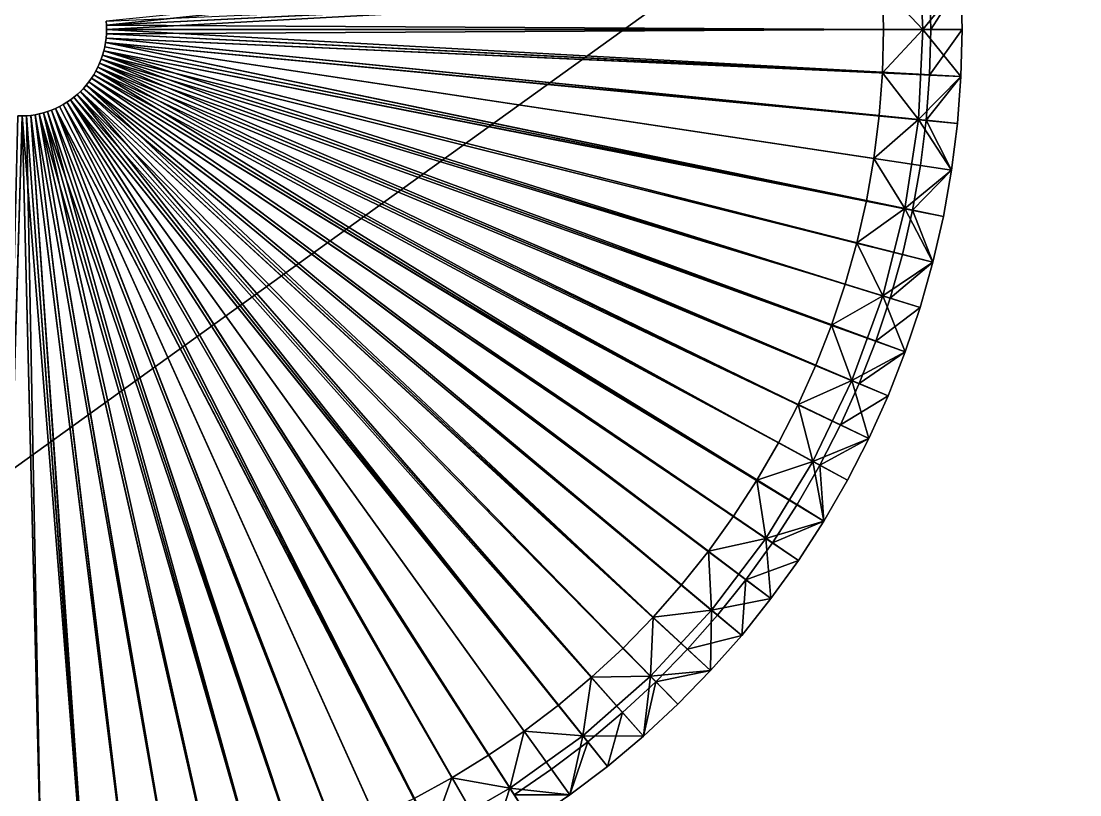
# Model space of a CAD drawing. Header units: millimetres. Extents: x 0 to 520, y -2 to 382.
# Drawn here: x 456.03 to 483, y 322.51 to 342.21 of the extents above; entities that cross this region are included whole.
import ezdxf

# ---------------------------------------------------------------- set-up
doc = ezdxf.new("R2010")
doc.units = ezdxf.units.MM

msp = doc.modelspace()

# ---------------------------------------------------------------- linework, layer by layer
at = {"layer": 'BRASS', "color": 52}
for points in [[(509.2, 369.2, 103), (10.8, 369.2, 103), (10.8, 10.8, 103)], [(509.2, 369.2, 103), (10.8, 10.8, 103), (509.2, 10.8, 103)], [(336.599, 343.4071, 86), (499.5, 359.5, 86), (481.6847, 310.9963, 86)], [(481.6847, 310.9963, 86), (499.5, 359.5, 86), (481.736, 311.0606, 86)], [(481.736, 311.0606, 86), (499.5, 359.5, 86), (481.7905, 311.1223, 86)], [(481.7905, 311.1223, 86), (499.5, 359.5, 86), (481.8479, 311.1812, 86)], [(481.8479, 311.1812, 86), (499.5, 359.5, 86), (481.9082, 311.2371, 86)], [(481.9082, 311.2371, 86), (499.5, 359.5, 86), (481.9712, 311.29, 86)], [(481.9712, 311.29, 86), (499.5, 359.5, 86), (482.0368, 311.3397, 86)], [(482.0368, 311.3397, 86), (499.5, 359.5, 86), (482.1048, 311.386, 86)], [(482.1048, 311.386, 86), (499.5, 359.5, 86), (482.175, 311.4289, 86)], [(482.175, 311.4289, 86), (499.5, 359.5, 86), (482.2473, 311.4683, 86)], [(482.2473, 311.4683, 86), (499.5, 359.5, 86), (482.3214, 311.504, 86)], [(482.3214, 311.504, 86), (499.5, 359.5, 86), (482.3972, 311.5359, 86)], [(482.3972, 311.5359, 86), (499.5, 359.5, 86), (482.4745, 311.5641, 86)], [(482.4745, 311.5641, 86), (499.5, 359.5, 86), (482.5531, 311.5883, 86)], [(482.5531, 311.5883, 86), (499.5, 359.5, 86), (482.6328, 311.6086, 86)], [(482.6328, 311.6086, 86), (499.5, 359.5, 86), (482.7135, 311.6249, 86)], [(482.7135, 311.6249, 86), (499.5, 359.5, 86), (482.7948, 311.6372, 86)], [(482.7948, 311.6372, 86), (499.5, 359.5, 86), (482.8767, 311.6454, 86)], [(482.8767, 311.6454, 86), (499.5, 359.5, 86), (482.9589, 311.6495, 86)], [(482.9589, 311.6495, 86), (499.5, 359.5, 86), (483.0411, 311.6495, 86)], [(479.8807, 344.3896), (458.1891, 342.219), (458.1973, 342.1097)], [(479.8807, 344.3896), (458.1973, 342.1097), (479.9702, 343.1963)], [(478.8857, 344.2901, -13), (479, 342, -13), (477.9727, 343.0966, -14)], [(478.8857, 344.2901, -13), (479.9702, 343.1963, -12), (479, 342, -13)], [(336.599, 343.4071, 86), (481.6847, 310.9963, 86), (336.6173, 343.3269, 86)], [(336.6173, 343.3269, 86), (481.6367, 310.9295, 86), (336.6316, 343.2459, 86)], [(336.6173, 343.3269, 86), (481.6847, 310.9963, 86), (481.6367, 310.9295, 86)], [(336.6316, 343.2459, 86), (481.5921, 310.8604, 86), (336.6418, 343.1643, 86)], [(336.6316, 343.2459, 86), (481.6367, 310.9295, 86), (481.5921, 310.8604, 86)], [(336.6418, 343.1643, 86), (481.5509, 310.7891, 86), (336.6479, 343.0822, 86)], [(336.6418, 343.1643, 86), (481.5921, 310.8604, 86), (481.5509, 310.7891, 86)], [(458.1891, 342.219, -14), (477.9727, 343.0966, -14), (458.1973, 342.1097, -14)], [(479.9702, 343.1963), (458.1973, 342.1097), (458.2, 342)], [(458.1973, 342.1097, -14), (477.9727, 343.0966, -14), (478, 342, -14)], [(479.9702, 343.1963), (458.2, 342), (480, 342)], [(479, 342, -13), (478, 342, -14), (477.9727, 343.0966, -14)], [(479.9702, 343.1963, -12), (480, 342, -12), (479, 342, -13)], [(479.1712, 343.1564, -3), (479.9702, 343.1963, -3), (479.2, 342, -3)], [(479.9702, 343.1963, -4), (479.1712, 343.1564, -4), (479.2, 342, -4)], [(479.1712, 343.1564, -3), (479.2, 342, -3), (479.2, 342, -4)], [(479.1712, 343.1564, -3), (479.2, 342, -4), (479.1712, 343.1564, -4)], [(479.2, 342, -3), (479.9702, 343.1963, -3), (480, 342, -3)], [(479.9702, 343.1963, -4), (479.2, 342, -4), (480, 342, -4)], [(479.9702, 343.1963), (480, 342), (480, 342, -3)], [(479.9702, 343.1963), (480, 342, -3), (479.9702, 343.1963, -3)], [(479.9702, 343.1963, -4), (480, 342, -4), (480, 342, -12)], [(479.9702, 343.1963, -4), (480, 342, -12), (479.9702, 343.1963, -12)], [(336.6418, 342.8357, 86), (481.4233, 310.4863, 86), (336.6316, 342.7541, 86)], [(336.6479, 342.9178, 86), (481.4495, 310.5643, 86), (336.6418, 342.8357, 86)], [(336.6418, 342.8357, 86), (481.4495, 310.5643, 86), (481.4233, 310.4863, 86)], [(336.6479, 343.0822, 86), (481.5134, 310.7159, 86), (336.65, 343, 86)], [(336.6479, 343.0822, 86), (481.5509, 310.7891, 86), (481.5134, 310.7159, 86)], [(336.65, 343, 86), (481.4796, 310.6409, 86), (336.6479, 342.9178, 86)], [(336.6479, 342.9178, 86), (481.4796, 310.6409, 86), (481.4495, 310.5643, 86)], [(336.65, 343, 86), (481.5134, 310.7159, 86), (481.4796, 310.6409, 86)], [(336.599, 342.5929, 86), (481.3684, 310.2459, 86), (336.5767, 342.5137, 86)], [(336.6173, 342.6731, 86), (481.3827, 310.3269, 86), (336.599, 342.5929, 86)], [(336.599, 342.5929, 86), (481.3827, 310.3269, 86), (481.3684, 310.2459, 86)], [(336.6316, 342.7541, 86), (481.401, 310.4071, 86), (336.6173, 342.6731, 86)], [(336.6173, 342.6731, 86), (481.401, 310.4071, 86), (481.3827, 310.3269, 86)], [(336.6316, 342.7541, 86), (481.4233, 310.4863, 86), (481.401, 310.4071, 86)], [(336.4866, 342.2841, 86), (481.3521, 309.9178, 86), (336.4491, 342.2109, 86)], [(336.5204, 342.3591, 86), (481.35, 310, 86), (336.4866, 342.2841, 86)], [(336.4866, 342.2841, 86), (481.35, 310, 86), (481.3521, 309.9178, 86)], [(336.5505, 342.4357, 86), (481.3521, 310.0822, 86), (336.5204, 342.3591, 86)], [(336.5204, 342.3591, 86), (481.3521, 310.0822, 86), (481.35, 310, 86)], [(336.5767, 342.5137, 86), (481.3582, 310.1643, 86), (336.5505, 342.4357, 86)], [(336.5505, 342.4357, 86), (481.3582, 310.1643, 86), (481.3521, 310.0822, 86)], [(336.5767, 342.5137, 86), (481.3684, 310.2459, 86), (481.3582, 310.1643, 86)], [(336.3633, 342.0705, 86), (481.3827, 309.6731, 86), (336.3153, 342.0037, 86)], [(336.4079, 342.1396, 86), (481.3684, 309.7541, 86), (336.3633, 342.0705, 86)], [(336.3633, 342.0705, 86), (481.3684, 309.7541, 86), (481.3827, 309.6731, 86)], [(336.4491, 342.2109, 86), (481.3582, 309.8357, 86), (336.4079, 342.1396, 86)], [(336.4079, 342.1396, 86), (481.3582, 309.8357, 86), (481.3684, 309.7541, 86)], [(336.4491, 342.2109, 86), (481.3521, 309.9178, 86), (481.3582, 309.8357, 86)], [(458.1973, 342.1097, -14), (458.1973, 342.1097), (458.1891, 342.219, -14)], [(458.1973, 342.1097), (458.1891, 342.219), (458.1891, 342.219, -14)], [(458.2, 342), (458.1973, 342.1097), (458.2, 342, -14)], [(458.2, 342, -14), (458.1973, 342.1097), (458.1973, 342.1097, -14)], [(458.1973, 342.1097, -14), (478, 342, -14), (458.2, 342, -14)], [(336.0918, 341.7629, 86), (481.5134, 309.2841, 86), (336.0288, 341.71, 86)], [(336.1521, 341.8188, 86), (481.4796, 309.3591, 86), (336.0918, 341.7629, 86)], [(336.0918, 341.7629, 86), (481.4796, 309.3591, 86), (481.5134, 309.2841, 86)], [(336.2095, 341.8777, 86), (481.4495, 309.4357, 86), (336.1521, 341.8188, 86)], [(336.1521, 341.8188, 86), (481.4495, 309.4357, 86), (481.4796, 309.3591, 86)], [(336.264, 341.9394, 86), (481.4233, 309.5137, 86), (336.2095, 341.8777, 86)], [(336.2095, 341.8777, 86), (481.4233, 309.5137, 86), (481.4495, 309.4357, 86)], [(336.3153, 342.0037, 86), (481.401, 309.5929, 86), (336.264, 341.9394, 86)], [(336.264, 341.9394, 86), (481.401, 309.5929, 86), (481.4233, 309.5137, 86)], [(336.3153, 342.0037, 86), (481.3827, 309.6731, 86), (481.401, 309.5929, 86)], [(479.8807, 339.6104), (458.1891, 341.781), (458.1754, 341.6721)], [(458.1754, 341.6721, -14), (458.1891, 341.781), (458.1891, 341.781, -14)], [(458.1754, 341.6721), (458.1891, 341.781), (458.1754, 341.6721, -14)], [(458.1891, 341.781, -14), (477.8907, 339.8095, -14), (458.1754, 341.6721, -14)], [(479.9702, 340.8037), (458.1973, 341.8903), (458.1891, 341.781)], [(458.1891, 341.781, -14), (458.1891, 341.781), (458.1973, 341.8903, -14)], [(458.1891, 341.781), (458.1973, 341.8903), (458.1973, 341.8903, -14)], [(458.1973, 341.8903, -14), (477.9727, 340.9034, -14), (458.1891, 341.781, -14)], [(479.9702, 340.8037), (458.1891, 341.781), (479.8807, 339.6104)], [(458.1891, 341.781, -14), (477.9727, 340.9034, -14), (477.8907, 339.8095, -14)], [(479.9702, 340.8037), (458.2, 342), (458.1973, 341.8903)], [(458.1973, 341.8903, -14), (458.2, 342), (458.2, 342, -14)], [(458.1973, 341.8903), (458.2, 342), (458.1973, 341.8903, -14)], [(458.2, 342, -14), (478, 342, -14), (458.1973, 341.8903, -14)], [(458.1973, 341.8903, -14), (478, 342, -14), (477.9727, 340.9034, -14)], [(480, 342), (458.2, 342), (479.9702, 340.8037)], [(479, 342, -13), (477.9727, 340.9034, -14), (478, 342, -14)], [(478.8857, 339.7099, -13), (477.9727, 340.9034, -14), (479, 342, -13)], [(478.8857, 339.7099, -13), (479, 342, -13), (479.9702, 340.8037, -12)], [(480, 342, -12), (479.9702, 340.8037, -12), (479, 342, -13)], [(479.1712, 340.8436, -3), (480, 342, -3), (479.9702, 340.8037, -3)], [(479.2, 342, -3), (480, 342, -3), (479.1712, 340.8436, -3)], [(479.2, 342, -3), (479.1712, 340.8436, -4), (479.2, 342, -4)], [(479.2, 342, -3), (479.1712, 340.8436, -3), (479.1712, 340.8436, -4)], [(480, 342, -4), (479.1712, 340.8436, -4), (479.9702, 340.8037, -4)], [(480, 342, -4), (479.2, 342, -4), (479.1712, 340.8436, -4)], [(479.9702, 340.8037), (479.9702, 340.8037, -3), (480, 342, -3)], [(480, 342), (479.9702, 340.8037), (480, 342, -3)], [(480, 342, -4), (479.9702, 340.8037, -12), (480, 342, -12)], [(480, 342, -4), (479.9702, 340.8037, -4), (479.9702, 340.8037, -12)], [(335.6028, 341.4641, 86), (335.6786, 341.496, 86), (481.5134, 190.7159, 86)], [(335.6786, 341.496, 86), (335.7527, 341.5317, 86), (481.5509, 190.7891, 86)], [(481.5134, 190.7159, 86), (335.6786, 341.496, 86), (481.5509, 190.7891, 86)], [(335.7527, 341.5317, 86), (335.825, 341.5711, 86), (481.5921, 190.8604, 86)], [(481.5509, 190.7891, 86), (335.7527, 341.5317, 86), (481.5921, 190.8604, 86)], [(335.825, 341.5711, 86), (335.8952, 341.614, 86), (481.6367, 190.9295, 86)], [(481.5921, 190.8604, 86), (335.825, 341.5711, 86), (481.6367, 190.9295, 86)], [(335.9632, 341.6603, 86), (481.5921, 309.1396, 86), (335.8952, 341.614, 86)], [(335.8952, 341.614, 86), (481.6367, 309.0705, 86), (481.6367, 190.9295, 86)], [(335.8952, 341.614, 86), (481.5921, 309.1396, 86), (481.6367, 309.0705, 86)], [(336.0288, 341.71, 86), (481.5509, 309.2109, 86), (335.9632, 341.6603, 86)], [(335.9632, 341.6603, 86), (481.5509, 309.2109, 86), (481.5921, 309.1396, 86)], [(336.0288, 341.71, 86), (481.5134, 309.2841, 86), (481.5509, 309.2109, 86)], [(479.5241, 337.2445), (458.1564, 341.5641), (458.132, 341.4571)], [(458.132, 341.4571, -14), (458.132, 341.4571), (458.1564, 341.5641, -14)], [(458.132, 341.4571), (458.1564, 341.5641), (458.1564, 341.5641, -14)], [(458.1564, 341.5641, -14), (477.5638, 337.6408, -14), (458.132, 341.4571, -14)], [(479.5241, 337.2445), (458.1754, 341.6721), (458.1564, 341.5641)], [(458.1564, 341.5641), (458.1754, 341.6721), (458.1564, 341.5641, -14)], [(458.1564, 341.5641, -14), (458.1754, 341.6721), (458.1754, 341.6721, -14)], [(458.1754, 341.6721, -14), (477.5638, 337.6408, -14), (458.1564, 341.5641, -14)], [(479.7319, 338.423), (458.1754, 341.6721), (479.5241, 337.2445)], [(479.8807, 339.6104), (458.1754, 341.6721), (479.7319, 338.423)], [(458.1754, 341.6721, -14), (477.7543, 338.7211, -14), (477.5638, 337.6408, -14)], [(458.1754, 341.6721, -14), (477.8907, 339.8095, -14), (477.7543, 338.7211, -14)], [(481.35, 190, 86), (334.9589, 341.3505, 86), (481.3521, 190.0822, 86)], [(334.9589, 38.6495, 86), (334.9589, 341.3505, 86), (481.35, 190, 86)], [(334.9589, 341.3505, 86), (335.0411, 341.3505, 86), (481.3521, 190.0822, 86)], [(335.0411, 341.3505, 86), (335.1233, 341.3546, 86), (481.3582, 190.1643, 86)], [(481.3521, 190.0822, 86), (335.0411, 341.3505, 86), (481.3582, 190.1643, 86)], [(335.1233, 341.3546, 86), (335.2052, 341.3628, 86), (481.3684, 190.2459, 86)], [(481.3582, 190.1643, 86), (335.1233, 341.3546, 86), (481.3684, 190.2459, 86)], [(335.2052, 341.3628, 86), (335.2865, 341.3751, 86), (481.3827, 190.3269, 86)], [(481.3684, 190.2459, 86), (335.2052, 341.3628, 86), (481.3827, 190.3269, 86)], [(335.2865, 341.3751, 86), (335.3672, 341.3914, 86), (481.401, 190.4071, 86)], [(481.3827, 190.3269, 86), (335.2865, 341.3751, 86), (481.401, 190.4071, 86)], [(335.3672, 341.3914, 86), (335.4469, 341.4117, 86), (481.4233, 190.4863, 86)], [(481.401, 190.4071, 86), (335.3672, 341.3914, 86), (481.4233, 190.4863, 86)], [(335.4469, 341.4117, 86), (335.5255, 341.4359, 86), (481.4495, 190.5643, 86)], [(481.4233, 190.4863, 86), (335.4469, 341.4117, 86), (481.4495, 190.5643, 86)], [(335.5255, 341.4359, 86), (335.6028, 341.4641, 86), (481.4796, 190.6409, 86)], [(481.4495, 190.5643, 86), (335.5255, 341.4359, 86), (481.4796, 190.6409, 86)], [(481.4796, 190.6409, 86), (335.6028, 341.4641, 86), (481.5134, 190.7159, 86)], [(478.5526, 333.7915), (458.0673, 341.2476), (458.0272, 341.1454)], [(458.0272, 341.1454), (458.0673, 341.2476), (458.0272, 341.1454, -14)], [(458.0272, 341.1454, -14), (458.0673, 341.2476), (458.0673, 341.2476, -14)], [(458.0673, 341.2476, -14), (476.2725, 333.4544, -14), (458.0272, 341.1454, -14)], [(478.5526, 333.7915), (458.1023, 341.3515), (458.0673, 341.2476)], [(458.0673, 341.2476), (458.1023, 341.3515), (458.0673, 341.2476, -14)], [(458.0673, 341.2476, -14), (458.1023, 341.3515), (458.1023, 341.3515, -14)], [(458.1023, 341.3515, -14), (477.0226, 335.5154, -14), (458.0673, 341.2476, -14)], [(458.0673, 341.2476, -14), (476.6732, 334.4756, -14), (476.2725, 333.4544, -14)], [(458.0673, 341.2476, -14), (477.0226, 335.5154, -14), (476.6732, 334.4756, -14)], [(479.2579, 336.0778), (458.132, 341.4571), (458.1023, 341.3515)], [(458.1023, 341.3515), (458.132, 341.4571), (458.1023, 341.3515, -14)], [(458.1023, 341.3515, -14), (458.132, 341.4571), (458.132, 341.4571, -14)], [(458.132, 341.4571, -14), (477.0226, 335.5154, -14), (458.1023, 341.3515, -14)], [(478.9337, 334.9259), (458.1023, 341.3515), (478.5526, 333.7915)], [(479.2579, 336.0778), (458.1023, 341.3515), (478.9337, 334.9259)], [(479.5241, 337.2445), (458.132, 341.4571), (479.2579, 336.0778)], [(458.132, 341.4571, -14), (477.3197, 336.5713, -14), (477.0226, 335.5154, -14)], [(458.132, 341.4571, -14), (477.5638, 337.6408, -14), (477.3197, 336.5713, -14)], [(476.479, 329.4856), (457.9321, 340.9478), (457.8772, 340.8528)], [(457.8772, 340.8528, -14), (457.8772, 340.8528), (457.9321, 340.9478, -14)], [(457.8772, 340.8528), (457.9321, 340.9478), (457.9321, 340.9478, -14)], [(457.9321, 340.9478, -14), (475.3209, 331.4784, -14), (457.8772, 340.8528, -14)], [(477.6233, 331.5868), (457.9821, 341.0455), (457.9321, 340.9478)], [(457.9321, 340.9478), (457.9821, 341.0455), (457.9321, 340.9478, -14)], [(457.9321, 340.9478, -14), (457.9821, 341.0455), (457.9821, 341.0455, -14)], [(457.9821, 341.0455, -14), (475.3209, 331.4784, -14), (457.9321, 340.9478, -14)], [(477.0773, 330.5219), (457.9321, 340.9478), (476.479, 329.4856)], [(477.6233, 331.5868), (457.9321, 340.9478), (477.0773, 330.5219)], [(478.1154, 332.6776), (458.0272, 341.1454), (457.9821, 341.0455)], [(457.9821, 341.0455), (458.0272, 341.1454), (457.9821, 341.0455, -14)], [(457.9821, 341.0455, -14), (458.0272, 341.1454), (458.0272, 341.1454, -14)], [(458.0272, 341.1454, -14), (475.8213, 332.4546, -14), (457.9821, 341.0455, -14)], [(478.1154, 332.6776), (457.9821, 341.0455), (477.6233, 331.5868)], [(457.9821, 341.0455, -14), (475.8213, 332.4546, -14), (475.3209, 331.4784, -14)], [(478.5526, 333.7915), (458.0272, 341.1454), (478.1154, 332.6776)], [(458.0272, 341.1454, -14), (476.2725, 333.4544, -14), (475.8213, 332.4546, -14)], [(475.1312, 327.5087), (457.7537, 340.6716), (457.6853, 340.5859)], [(457.6853, 340.5859), (457.7537, 340.6716), (457.6853, 340.5859, -14)], [(457.6853, 340.5859, -14), (457.7537, 340.6716), (457.7537, 340.6716, -14)], [(457.7537, 340.6716, -14), (473.5369, 328.7163, -14), (457.6853, 340.5859, -14)], [(475.8297, 328.4803), (457.8177, 340.7607), (457.7537, 340.6716)], [(457.7537, 340.6716), (457.8177, 340.7607), (457.7537, 340.6716, -14)], [(457.7537, 340.6716, -14), (457.8177, 340.7607), (457.8177, 340.7607, -14)], [(457.8177, 340.7607, -14), (474.1773, 329.607, -14), (457.7537, 340.6716, -14)], [(475.8297, 328.4803), (457.7537, 340.6716), (475.1312, 327.5087)], [(457.7537, 340.6716, -14), (474.1773, 329.607, -14), (473.5369, 328.7163, -14)], [(476.479, 329.4856), (457.8772, 340.8528), (457.8177, 340.7607)], [(457.8177, 340.7607), (457.8772, 340.8528), (457.8177, 340.7607, -14)], [(457.8177, 340.7607, -14), (457.8772, 340.8528), (457.8772, 340.8528, -14)], [(457.8772, 340.8528, -14), (474.7724, 330.5284, -14), (457.8177, 340.7607, -14)], [(476.479, 329.4856), (457.8177, 340.7607), (475.8297, 328.4803)], [(457.8177, 340.7607, -14), (474.7724, 330.5284, -14), (474.1773, 329.607, -14)], [(457.8772, 340.8528, -14), (475.3209, 331.4784, -14), (474.7724, 330.5284, -14)], [(478.8857, 339.7099, -13), (477.8907, 339.8095, -14), (477.9727, 340.9034, -14)], [(478.8857, 339.7099, -13), (479.9702, 340.8037, -12), (479.8807, 339.6104, -12)], [(479.1712, 340.8436, -3), (479.9702, 340.8037, -3), (479.0847, 339.69, -3)], [(479.1712, 340.8436, -3), (479.0847, 339.69, -3), (479.0847, 339.69, -4)], [(479.1712, 340.8436, -3), (479.0847, 339.69, -4), (479.1712, 340.8436, -4)], [(479.9702, 340.8037, -4), (479.1712, 340.8436, -4), (479.0847, 339.69, -4)], [(479.0847, 339.69, -3), (479.9702, 340.8037, -3), (479.8807, 339.6104, -3)], [(479.9702, 340.8037, -4), (479.0847, 339.69, -4), (479.8807, 339.6104, -4)], [(479.9702, 340.8037), (479.8807, 339.6104, -3), (479.9702, 340.8037, -3)], [(479.9702, 340.8037), (479.8807, 339.6104), (479.8807, 339.6104, -3)], [(479.9702, 340.8037, -4), (479.8807, 339.6104, -12), (479.9702, 340.8037, -12)], [(479.9702, 340.8037, -4), (479.8807, 339.6104, -4), (479.8807, 339.6104, -12)], [(457.5361, 340.4251), (457.4557, 340.3505), (472.7577, 324.8192)], [(457.4557, 340.3505, -14), (457.5361, 340.4251), (457.5361, 340.4251, -14)], [(457.4557, 340.3505), (457.5361, 340.4251), (457.4557, 340.3505, -14)], [(457.4557, 340.3505, -14), (457.5361, 340.4251, -14), (470.5571, 325.5048, -14)], [(473.5932, 325.6759), (457.6127, 340.5036), (457.5361, 340.4251)], [(457.5361, 340.4251, -14), (457.5361, 340.4251), (457.6127, 340.5036, -14)], [(457.5361, 340.4251), (457.6127, 340.5036), (457.6127, 340.5036, -14)], [(457.6127, 340.5036, -14), (472.1271, 327.0362, -14), (457.5361, 340.4251, -14)], [(473.5932, 325.6759), (457.5361, 340.4251), (472.7577, 324.8192)], [(470.5571, 325.5048, -14), (457.5361, 340.4251, -14), (471.3612, 326.2509, -14)], [(457.5361, 340.4251, -14), (472.1271, 327.0362, -14), (471.3612, 326.2509, -14)], [(474.3851, 326.5731), (457.6853, 340.5859), (457.6127, 340.5036)], [(457.6127, 340.5036), (457.6853, 340.5859), (457.6127, 340.5036, -14)], [(457.6127, 340.5036, -14), (457.6853, 340.5859), (457.6853, 340.5859, -14)], [(457.6853, 340.5859, -14), (472.1271, 327.0362, -14), (457.6127, 340.5036, -14)], [(474.3851, 326.5731), (457.6127, 340.5036), (473.5932, 325.6759)], [(475.1312, 327.5087), (457.6853, 340.5859), (474.3851, 326.5731)], [(457.6853, 340.5859, -14), (472.853, 327.8587, -14), (472.1271, 327.0362, -14)], [(457.6853, 340.5859, -14), (473.5369, 328.7163, -14), (472.853, 327.8587, -14)], [(457.1936, 340.1519), (457.1, 340.0947), (468, 321.2154)], [(457.1, 340.0947, -14), (457.1936, 340.1519), (457.1936, 340.1519, -14)], [(457.1, 340.0947), (457.1936, 340.1519), (457.1, 340.0947, -14)], [(457.1, 340.0947, -14), (457.1936, 340.1519, -14), (467, 322.9474, -14)], [(457.2842, 340.2137), (457.1936, 340.1519), (469.0211, 321.8394)], [(457.1936, 340.1519, -14), (457.1936, 340.1519), (457.2842, 340.2137, -14)], [(457.1936, 340.1519), (457.2842, 340.2137), (457.2842, 340.2137, -14)], [(457.1936, 340.1519, -14), (457.2842, 340.2137, -14), (467.936, 323.5194, -14)], [(457.1936, 340.1519), (468, 321.2154), (469.0211, 321.8394)], [(467, 322.9474, -14), (457.1936, 340.1519, -14), (467.936, 323.5194, -14)], [(457.3717, 340.28), (457.2842, 340.2137), (470.9638, 323.236)], [(457.2842, 340.2137, -14), (457.3717, 340.28), (457.3717, 340.28, -14)], [(457.2842, 340.2137), (457.3717, 340.28), (457.2842, 340.2137, -14)], [(457.2842, 340.2137, -14), (457.3717, 340.28, -14), (469.7168, 324.7997, -14)], [(457.2842, 340.2137), (469.0211, 321.8394), (470.0098, 322.5135)], [(457.2842, 340.2137), (470.0098, 322.5135), (470.9638, 323.236)], [(467.936, 323.5194, -14), (457.2842, 340.2137, -14), (468.8424, 324.1374, -14)], [(468.8424, 324.1374, -14), (457.2842, 340.2137, -14), (469.7168, 324.7997, -14)], [(457.4557, 340.3505), (457.3717, 340.28), (471.8805, 324.0053)], [(457.3717, 340.28, -14), (457.4557, 340.3505), (457.4557, 340.3505, -14)], [(457.3717, 340.28), (457.4557, 340.3505), (457.3717, 340.28, -14)], [(457.3717, 340.28, -14), (457.4557, 340.3505, -14), (469.7168, 324.7997, -14)], [(457.3717, 340.28), (470.9638, 323.236), (471.8805, 324.0053)], [(457.4557, 340.3505), (471.8805, 324.0053), (472.7577, 324.8192)], [(469.7168, 324.7997, -14), (457.4557, 340.3505, -14), (470.5571, 325.5048, -14)], [(456.4895, 339.8552), (456.382, 339.8334), (460.1676, 318.3646)], [(456.382, 339.8334, -14), (456.4895, 339.8552), (456.4895, 339.8552, -14)], [(456.382, 339.8334), (456.4895, 339.8552), (456.382, 339.8334, -14)], [(456.382, 339.8334, -14), (456.4895, 339.8552, -14), (459.8203, 320.3342, -14)], [(456.5958, 339.8822), (456.4895, 339.8552), (461.3405, 318.6017)], [(456.4895, 339.8552, -14), (456.5958, 339.8822), (456.5958, 339.8822, -14)], [(456.4895, 339.8552), (456.5958, 339.8822), (456.4895, 339.8552, -14)], [(456.4895, 339.8552, -14), (456.5958, 339.8822, -14), (461.9585, 320.8223, -14)], [(456.4895, 339.8552), (460.1676, 318.3646), (461.3405, 318.6017)], [(459.8203, 320.3342, -14), (456.4895, 339.8552, -14), (460.8955, 320.5516, -14)], [(460.8955, 320.5516, -14), (456.4895, 339.8552, -14), (461.9585, 320.8223, -14)], [(456.7007, 339.9146), (456.5958, 339.8822), (462.5002, 318.897)], [(456.5958, 339.8822, -14), (456.7007, 339.9146), (456.7007, 339.9146, -14)], [(456.5958, 339.8822), (456.7007, 339.9146), (456.5958, 339.8822, -14)], [(456.5958, 339.8822, -14), (456.7007, 339.9146, -14), (463.0067, 321.1456, -14)], [(456.5958, 339.8822), (461.3405, 318.6017), (462.5002, 318.897)], [(461.9585, 320.8223, -14), (456.5958, 339.8822, -14), (463.0067, 321.1456, -14)], [(456.8038, 339.9521), (456.7007, 339.9146), (463.6437, 319.2497)], [(456.7007, 339.9146, -14), (456.8038, 339.9521), (456.8038, 339.9521, -14)], [(456.7007, 339.9146), (456.8038, 339.9521), (456.7007, 339.9146, -14)], [(456.7007, 339.9146, -14), (456.8038, 339.9521, -14), (463.0067, 321.1456, -14)], [(456.7007, 339.9146), (462.5002, 318.897), (463.6437, 319.2497)], [(456.9048, 339.9947), (456.8038, 339.9521), (464.7682, 319.659)], [(456.8038, 339.9521, -14), (456.8038, 339.9521), (456.9048, 339.9947, -14)], [(456.8038, 339.9521), (456.9048, 339.9947), (456.9048, 339.9947, -14)], [(456.8038, 339.9521, -14), (456.9048, 339.9947, -14), (464.0375, 321.5208, -14)], [(456.8038, 339.9521), (463.6437, 319.2497), (464.7682, 319.659)], [(463.0067, 321.1456, -14), (456.8038, 339.9521, -14), (464.0375, 321.5208, -14)], [(457.0037, 340.0423), (456.9048, 339.9947), (466.9491, 320.6431)], [(456.9048, 339.9947, -14), (457.0037, 340.0423), (457.0037, 340.0423, -14)], [(456.9048, 339.9947), (457.0037, 340.0423), (456.9048, 339.9947, -14)], [(456.9048, 339.9947, -14), (457.0037, 340.0423, -14), (466.0366, 322.4228, -14)], [(456.9048, 339.9947), (464.7682, 319.659), (465.8709, 320.1239)], [(456.9048, 339.9947), (465.8709, 320.1239), (466.9491, 320.6431)], [(464.0375, 321.5208, -14), (456.9048, 339.9947, -14), (465.0483, 321.9469, -14)], [(465.0483, 321.9469, -14), (456.9048, 339.9947, -14), (466.0366, 322.4228, -14)], [(457.1, 340.0947), (457.0037, 340.0423), (466.9491, 320.6431)], [(457.0037, 340.0423, -14), (457.1, 340.0947), (457.1, 340.0947, -14)], [(457.0037, 340.0423), (457.1, 340.0947), (457.0037, 340.0423, -14)], [(457.0037, 340.0423, -14), (457.1, 340.0947, -14), (466.0366, 322.4228, -14)], [(457.1, 340.0947), (466.9491, 320.6431), (468, 321.2154)], [(466.0366, 322.4228, -14), (457.1, 340.0947, -14), (467, 322.9474, -14)], [(456.0548, 339.8007), (455.9452, 339.8007), (455.4017, 318.0075)], [(456.0548, 339.8007), (455.4017, 318.0075), (456.5983, 318.0075)], [(455.9452, 339.8007, -14), (456.0548, 339.8007, -14), (455.4515, 320.0068, -14)], [(455.4515, 320.0068, -14), (456.0548, 339.8007, -14), (456.5485, 320.0068, -14)], [(455.9452, 339.8007, -14), (456.0548, 339.8007), (456.0548, 339.8007, -14)], [(455.9452, 339.8007), (456.0548, 339.8007), (455.9452, 339.8007, -14)], [(456.1644, 339.8062), (456.0548, 339.8007), (457.7935, 318.0671)], [(456.0548, 339.8007, -14), (456.1644, 339.8062), (456.1644, 339.8062, -14)], [(456.0548, 339.8007), (456.1644, 339.8062), (456.0548, 339.8007, -14)], [(456.0548, 339.8007, -14), (456.1644, 339.8062, -14), (456.5485, 320.0068, -14)], [(456.0548, 339.8007), (456.5983, 318.0075), (457.7935, 318.0671)], [(456.2736, 339.8171), (456.1644, 339.8062), (457.7935, 318.0671)], [(456.1644, 339.8062, -14), (456.2736, 339.8171), (456.2736, 339.8171, -14)], [(456.1644, 339.8062), (456.2736, 339.8171), (456.1644, 339.8062, -14)], [(456.1644, 339.8062, -14), (456.2736, 339.8171, -14), (457.6441, 320.0615, -14)], [(456.5485, 320.0068, -14), (456.1644, 339.8062, -14), (457.6441, 320.0615, -14)], [(456.382, 339.8334), (456.2736, 339.8171), (458.9842, 318.1863)], [(456.2736, 339.8171, -14), (456.382, 339.8334), (456.382, 339.8334, -14)], [(456.2736, 339.8171), (456.382, 339.8334), (456.2736, 339.8171, -14)], [(456.2736, 339.8171, -14), (456.382, 339.8334, -14), (458.7356, 320.1707, -14)], [(456.2736, 339.8171), (457.7935, 318.0671), (458.9842, 318.1863)], [(457.6441, 320.0615, -14), (456.2736, 339.8171, -14), (458.7356, 320.1707, -14)], [(456.382, 339.8334), (458.9842, 318.1863), (460.1676, 318.3646)], [(458.7356, 320.1707, -14), (456.382, 339.8334, -14), (459.8203, 320.3342, -14)], [(478.8857, 339.7099, -13), (477.7543, 338.7211, -14), (477.8907, 339.8095, -14)], [(478.8857, 339.7099, -13), (478.544, 337.4426, -13), (477.7543, 338.7211, -14)], [(478.8857, 339.7099, -13), (479.7319, 338.423, -12), (478.544, 337.4426, -13)], [(478.8857, 339.7099, -13), (479.8807, 339.6104, -12), (479.7319, 338.423, -12)], [(478.9409, 338.5422, -3), (479.0847, 339.69, -3), (479.7319, 338.423, -3)], [(479.0847, 339.69, -3), (478.9409, 338.5422, -4), (479.0847, 339.69, -4)], [(479.0847, 339.69, -3), (478.9409, 338.5422, -3), (478.9409, 338.5422, -4)], [(479.0847, 339.69, -4), (478.9409, 338.5422, -4), (479.7319, 338.423, -4)], [(479.0847, 339.69, -3), (479.8807, 339.6104, -3), (479.7319, 338.423, -3)], [(479.8807, 339.6104, -4), (479.0847, 339.69, -4), (479.7319, 338.423, -4)], [(479.7319, 338.423), (479.7319, 338.423, -3), (479.8807, 339.6104, -3)], [(479.8807, 339.6104), (479.7319, 338.423), (479.8807, 339.6104, -3)], [(479.8807, 339.6104, -4), (479.7319, 338.423, -12), (479.8807, 339.6104, -12)], [(479.8807, 339.6104, -4), (479.7319, 338.423, -4), (479.7319, 338.423, -12)], [(478.544, 337.4426, -13), (477.5638, 337.6408, -14), (477.7543, 338.7211, -14)], [(478.9409, 338.5422, -3), (479.7319, 338.423, -3), (478.74, 337.403, -3)], [(478.9409, 338.5422, -3), (478.74, 337.403, -3), (478.74, 337.403, -4)], [(478.9409, 338.5422, -3), (478.74, 337.403, -4), (478.9409, 338.5422, -4)], [(479.7319, 338.423, -4), (478.9409, 338.5422, -4), (478.74, 337.403, -4)], [(478.544, 337.4426, -13), (479.7319, 338.423, -12), (479.5241, 337.2445, -12)], [(478.74, 337.403, -3), (479.7319, 338.423, -3), (479.5241, 337.2445, -3)], [(479.7319, 338.423, -4), (478.74, 337.403, -4), (479.5241, 337.2445, -4)], [(479.7319, 338.423), (479.5241, 337.2445), (479.5241, 337.2445, -3)], [(479.7319, 338.423), (479.5241, 337.2445, -3), (479.7319, 338.423, -3)], [(479.5241, 337.2445, -4), (479.5241, 337.2445, -12), (479.7319, 338.423, -12)], [(479.7319, 338.423, -4), (479.5241, 337.2445, -4), (479.7319, 338.423, -12)], [(478.544, 337.4426, -13), (477.3197, 336.5713, -14), (477.5638, 337.6408, -14)], [(478.544, 337.4426, -13), (477.9782, 335.2206, -13), (477.3197, 336.5713, -14)], [(478.544, 337.4426, -13), (479.2579, 336.0778, -12), (477.9782, 335.2206, -13)], [(478.544, 337.4426, -13), (479.5241, 337.2445, -12), (479.2579, 336.0778, -12)], [(478.4826, 336.2752, -3), (478.74, 337.403, -3), (479.2579, 336.0778, -3)], [(478.74, 337.403, -3), (478.4826, 336.2752, -3), (478.4826, 336.2752, -4)], [(478.74, 337.403, -3), (478.4826, 336.2752, -4), (478.74, 337.403, -4)], [(478.74, 337.403, -4), (478.4826, 336.2752, -4), (479.2579, 336.0778, -4)], [(478.74, 337.403, -3), (479.5241, 337.2445, -3), (479.2579, 336.0778, -3)], [(479.5241, 337.2445, -4), (478.74, 337.403, -4), (479.2579, 336.0778, -4)], [(479.2579, 336.0778), (479.2579, 336.0778, -3), (479.5241, 337.2445, -3)], [(479.5241, 337.2445), (479.2579, 336.0778), (479.5241, 337.2445, -3)], [(479.2579, 336.0778, -4), (479.2579, 336.0778, -12), (479.5241, 337.2445, -12)], [(479.5241, 337.2445, -4), (479.2579, 336.0778, -4), (479.5241, 337.2445, -12)], [(477.9782, 335.2206, -13), (477.0226, 335.5154, -14), (477.3197, 336.5713, -14)], [(478.4826, 336.2752, -3), (479.2579, 336.0778, -3), (478.1693, 335.1617, -3)], [(478.1693, 335.1617, -3), (478.1693, 335.1617, -4), (478.4826, 336.2752, -4)], [(478.4826, 336.2752, -3), (478.1693, 335.1617, -3), (478.4826, 336.2752, -4)], [(479.2579, 336.0778, -4), (478.4826, 336.2752, -4), (478.1693, 335.1617, -4)], [(477.9782, 335.2206, -13), (479.2579, 336.0778, -12), (478.9337, 334.9259, -12)], [(478.1693, 335.1617, -3), (479.2579, 336.0778, -3), (478.9337, 334.9259, -3)], [(479.2579, 336.0778, -4), (478.1693, 335.1617, -4), (478.9337, 334.9259, -4)], [(479.2579, 336.0778), (478.9337, 334.9259), (478.9337, 334.9259, -3)], [(479.2579, 336.0778), (478.9337, 334.9259, -3), (479.2579, 336.0778, -3)], [(479.2579, 336.0778, -4), (478.9337, 334.9259, -4), (478.9337, 334.9259, -12)], [(479.2579, 336.0778, -4), (478.9337, 334.9259, -12), (479.2579, 336.0778, -12)], [(477.9782, 335.2206, -13), (476.6732, 334.4756, -14), (477.0226, 335.5154, -14)], [(477.9782, 335.2206, -13), (477.194, 333.066, -13), (476.6732, 334.4756, -14)], [(477.9782, 335.2206, -13), (478.5526, 333.7915, -12), (477.194, 333.066, -13)], [(478.1693, 335.1617, -3), (478.9337, 334.9259, -3), (477.8009, 334.0651, -3)], [(478.1693, 335.1617, -3), (477.8009, 334.0651, -3), (477.8009, 334.0651, -4)], [(478.1693, 335.1617, -3), (477.8009, 334.0651, -4), (478.1693, 335.1617, -4)], [(478.9337, 334.9259, -4), (478.1693, 335.1617, -4), (477.8009, 334.0651, -4)], [(477.9782, 335.2206, -13), (478.9337, 334.9259, -12), (478.5526, 333.7915, -12)], [(477.8009, 334.0651, -3), (478.9337, 334.9259, -3), (478.5526, 333.7915, -3)], [(478.9337, 334.9259, -4), (477.8009, 334.0651, -4), (478.5526, 333.7915, -4)], [(478.9337, 334.9259), (478.5526, 333.7915), (478.5526, 333.7915, -3)], [(478.9337, 334.9259), (478.5526, 333.7915, -3), (478.9337, 334.9259, -3)], [(478.9337, 334.9259, -4), (478.5526, 333.7915, -4), (478.5526, 333.7915, -12)], [(478.9337, 334.9259, -4), (478.5526, 333.7915, -12), (478.9337, 334.9259, -12)], [(477.194, 333.066, -13), (476.2725, 333.4544, -14), (476.6732, 334.4756, -14)], [(477.8009, 334.0651, -3), (478.5526, 333.7915, -3), (477.3782, 332.9883, -3)], [(477.8009, 334.0651, -3), (477.3782, 332.9883, -3), (477.3782, 332.9883, -4)], [(477.8009, 334.0651, -3), (477.3782, 332.9883, -4), (477.8009, 334.0651, -4)], [(478.5526, 333.7915, -4), (477.8009, 334.0651, -4), (477.3782, 332.9883, -4)], [(477.194, 333.066, -13), (478.5526, 333.7915, -12), (478.1154, 332.6776, -12)], [(477.3782, 332.9883, -3), (478.5526, 333.7915, -3), (478.1154, 332.6776, -3)], [(478.5526, 333.7915, -4), (477.3782, 332.9883, -4), (478.1154, 332.6776, -4)], [(478.1154, 332.6776), (478.1154, 332.6776, -3), (478.5526, 333.7915, -3)], [(478.5526, 333.7915), (478.1154, 332.6776), (478.5526, 333.7915, -3)], [(478.5526, 333.7915, -4), (478.1154, 332.6776, -4), (478.1154, 332.6776, -12)], [(478.5526, 333.7915, -4), (478.1154, 332.6776, -12), (478.5526, 333.7915, -12)], [(477.194, 333.066, -13), (475.8213, 332.4546, -14), (476.2725, 333.4544, -14)], [(477.194, 333.066, -13), (476.1991, 331.0002, -13), (475.8213, 332.4546, -14)], [(477.194, 333.066, -13), (477.6233, 331.5868, -12), (476.1991, 331.0002, -13)], [(477.3782, 332.9883, -3), (478.1154, 332.6776, -3), (476.9025, 331.9339, -3)], [(476.9025, 331.9339, -3), (476.9025, 331.9339, -4), (477.3782, 332.9883, -4)], [(477.3782, 332.9883, -3), (476.9025, 331.9339, -3), (477.3782, 332.9883, -4)], [(478.1154, 332.6776, -4), (477.3782, 332.9883, -4), (476.9025, 331.9339, -4)], [(477.194, 333.066, -13), (478.1154, 332.6776, -12), (477.6233, 331.5868, -12)], [(476.9025, 331.9339, -3), (478.1154, 332.6776, -3), (477.6233, 331.5868, -3)], [(478.1154, 332.6776, -4), (476.9025, 331.9339, -4), (477.6233, 331.5868, -4)], [(478.1154, 332.6776), (477.6233, 331.5868), (477.6233, 331.5868, -3)], [(478.1154, 332.6776), (477.6233, 331.5868, -3), (478.1154, 332.6776, -3)], [(478.1154, 332.6776, -4), (477.6233, 331.5868, -4), (477.6233, 331.5868, -12)], [(478.1154, 332.6776, -4), (477.6233, 331.5868, -12), (478.1154, 332.6776, -12)], [(476.1991, 331.0002, -13), (475.3209, 331.4784, -14), (475.8213, 332.4546, -14)], [(476.9025, 331.9339, -3), (477.6233, 331.5868, -3), (476.3747, 330.9045, -3)], [(476.9025, 331.9339, -3), (476.3747, 330.9045, -3), (476.3747, 330.9045, -4)], [(476.9025, 331.9339, -3), (476.3747, 330.9045, -4), (476.9025, 331.9339, -4)], [(477.6233, 331.5868, -4), (476.9025, 331.9339, -4), (476.3747, 330.9045, -4)], [(476.1991, 331.0002, -13), (477.6233, 331.5868, -12), (477.0773, 330.5219, -12)], [(476.3747, 330.9045, -3), (477.6233, 331.5868, -3), (477.0773, 330.5219, -3)], [(477.6233, 331.5868, -4), (476.3747, 330.9045, -4), (477.0773, 330.5219, -4)], [(477.6233, 331.5868), (477.0773, 330.5219), (477.0773, 330.5219, -3)], [(477.6233, 331.5868), (477.0773, 330.5219, -3), (477.6233, 331.5868, -3)], [(477.6233, 331.5868, -4), (477.0773, 330.5219, -4), (477.0773, 330.5219, -12)], [(477.6233, 331.5868, -4), (477.0773, 330.5219, -12), (477.6233, 331.5868, -12)], [(476.1991, 331.0002, -13), (474.7724, 330.5284, -14), (475.3209, 331.4784, -14)], [(476.1991, 331.0002, -13), (475.0035, 329.0436, -13), (474.7724, 330.5284, -14)], [(476.1991, 331.0002, -13), (476.479, 329.4856, -12), (475.0035, 329.0436, -13)], [(476.1991, 331.0002, -13), (477.0773, 330.5219, -12), (476.479, 329.4856, -12)], [(475.7963, 329.9027, -3), (476.3747, 330.9045, -3), (476.479, 329.4856, -3)], [(476.3747, 330.9045, -3), (475.7963, 329.9027, -3), (475.7963, 329.9027, -4)], [(476.3747, 330.9045, -3), (475.7963, 329.9027, -4), (476.3747, 330.9045, -4)], [(476.3747, 330.9045, -4), (475.7963, 329.9027, -4), (476.479, 329.4856, -4)], [(476.3747, 330.9045, -3), (477.0773, 330.5219, -3), (476.479, 329.4856, -3)], [(477.0773, 330.5219, -4), (476.3747, 330.9045, -4), (476.479, 329.4856, -4)], [(475.0035, 329.0436, -13), (474.1773, 329.607, -14), (474.7724, 330.5284, -14)], [(477.0773, 330.5219), (476.479, 329.4856), (476.479, 329.4856, -3)], [(477.0773, 330.5219), (476.479, 329.4856, -3), (477.0773, 330.5219, -3)], [(477.0773, 330.5219, -4), (476.479, 329.4856, -4), (476.479, 329.4856, -12)], [(477.0773, 330.5219, -4), (476.479, 329.4856, -12), (477.0773, 330.5219, -12)], [(475.7963, 329.9027, -3), (476.479, 329.4856, -3), (475.1687, 328.931, -3)], [(475.1687, 328.931, -3), (475.1687, 328.931, -4), (475.7963, 329.9027, -4)], [(475.7963, 329.9027, -3), (475.1687, 328.931, -3), (475.7963, 329.9027, -4)], [(476.479, 329.4856, -4), (475.7963, 329.9027, -4), (475.1687, 328.931, -4)], [(475.0035, 329.0436, -13), (473.5369, 328.7163, -14), (474.1773, 329.607, -14)], [(475.0035, 329.0436, -13), (476.479, 329.4856, -12), (475.8297, 328.4803, -12)], [(475.1687, 328.931, -3), (476.479, 329.4856, -3), (475.8297, 328.4803, -3)], [(476.479, 329.4856, -4), (475.1687, 328.931, -4), (475.8297, 328.4803, -4)], [(476.479, 329.4856), (475.8297, 328.4803), (475.8297, 328.4803, -3)], [(476.479, 329.4856), (475.8297, 328.4803, -3), (476.479, 329.4856, -3)], [(475.8297, 328.4803, -4), (475.8297, 328.4803, -12), (476.479, 329.4856, -12)], [(476.479, 329.4856, -4), (475.8297, 328.4803, -4), (476.479, 329.4856, -12)], [(475.0035, 329.0436, -13), (473.619, 327.2159, -13), (473.5369, 328.7163, -14)], [(475.0035, 329.0436, -13), (475.1312, 327.5087, -12), (473.619, 327.2159, -13)], [(475.1687, 328.931, -3), (475.8297, 328.4803, -3), (474.4935, 327.9917, -3)], [(475.1687, 328.931, -3), (474.4935, 327.9917, -3), (474.4935, 327.9917, -4)], [(475.1687, 328.931, -3), (474.4935, 327.9917, -4), (475.1687, 328.931, -4)], [(475.8297, 328.4803, -4), (475.1687, 328.931, -4), (474.4935, 327.9917, -4)], [(475.0035, 329.0436, -13), (475.8297, 328.4803, -12), (475.1312, 327.5087, -12)], [(473.619, 327.2159, -13), (472.853, 327.8587, -14), (473.5369, 328.7163, -14)], [(474.4935, 327.9917, -3), (475.8297, 328.4803, -3), (475.1312, 327.5087, -3)], [(475.8297, 328.4803, -4), (474.4935, 327.9917, -4), (475.1312, 327.5087, -4)], [(475.8297, 328.4803), (475.1312, 327.5087), (475.1312, 327.5087, -3)], [(475.8297, 328.4803), (475.1312, 327.5087, -3), (475.8297, 328.4803, -3)], [(475.1312, 327.5087, -4), (475.1312, 327.5087, -12), (475.8297, 328.4803, -12)], [(475.8297, 328.4803, -4), (475.1312, 327.5087, -4), (475.8297, 328.4803, -12)], [(473.7722, 327.0873, -3), (474.4935, 327.9917, -3), (474.3851, 326.5731, -3)], [(474.4935, 327.9917, -3), (473.7722, 327.0873, -3), (473.7722, 327.0873, -4)], [(474.4935, 327.9917, -3), (473.7722, 327.0873, -4), (474.4935, 327.9917, -4)], [(474.4935, 327.9917, -4), (473.7722, 327.0873, -4), (474.3851, 326.5731, -4)], [(474.4935, 327.9917, -3), (475.1312, 327.5087, -3), (474.3851, 326.5731, -3)], [(475.1312, 327.5087, -4), (474.4935, 327.9917, -4), (474.3851, 326.5731, -4)], [(473.619, 327.2159, -13), (472.1271, 327.0362, -14), (472.853, 327.8587, -14)], [(473.619, 327.2159, -13), (475.1312, 327.5087, -12), (474.3851, 326.5731, -12)], [(475.1312, 327.5087), (474.3851, 326.5731), (474.3851, 326.5731, -3)], [(475.1312, 327.5087), (474.3851, 326.5731, -3), (475.1312, 327.5087, -3)], [(475.1312, 327.5087, -4), (474.3851, 326.5731, -4), (474.3851, 326.5731, -12)], [(475.1312, 327.5087, -4), (474.3851, 326.5731, -12), (475.1312, 327.5087, -12)], [(473.619, 327.2159, -13), (472.0594, 325.5351, -13), (472.1271, 327.0362, -14)], [(473.619, 327.2159, -13), (473.5932, 325.6759, -12), (472.0594, 325.5351, -13)], [(473.619, 327.2159, -13), (474.3851, 326.5731, -12), (473.5932, 325.6759, -12)], [(472.0594, 325.5351, -13), (471.3612, 326.2509, -14), (472.1271, 327.0362, -14)], [(473.7722, 327.0873, -3), (474.3851, 326.5731, -3), (473.0068, 326.22, -3)], [(473.7722, 327.0873, -3), (473.0068, 326.22, -3), (473.0068, 326.22, -4)], [(473.7722, 327.0873, -3), (473.0068, 326.22, -4), (473.7722, 327.0873, -4)], [(474.3851, 326.5731, -4), (473.7722, 327.0873, -4), (473.0068, 326.22, -4)], [(473.0068, 326.22, -3), (474.3851, 326.5731, -3), (473.5932, 325.6759, -3)], [(474.3851, 326.5731, -4), (473.0068, 326.22, -4), (473.5932, 325.6759, -4)], [(473.5932, 325.6759), (473.5932, 325.6759, -3), (474.3851, 326.5731, -3)], [(474.3851, 326.5731), (473.5932, 325.6759), (474.3851, 326.5731, -3)], [(474.3851, 326.5731, -4), (473.5932, 325.6759, -4), (473.5932, 325.6759, -12)], [(474.3851, 326.5731, -4), (473.5932, 325.6759, -12), (474.3851, 326.5731, -12)], [(472.0594, 325.5351, -13), (470.5571, 325.5048, -14), (471.3612, 326.2509, -14)], [(473.0068, 326.22, -3), (473.5932, 325.6759, -3), (472.1991, 325.3919, -3)], [(473.0068, 326.22, -3), (472.1991, 325.3919, -4), (473.0068, 326.22, -4)], [(473.0068, 326.22, -3), (472.1991, 325.3919, -3), (472.1991, 325.3919, -4)], [(473.5932, 325.6759, -4), (473.0068, 326.22, -4), (472.1991, 325.3919, -4)], [(472.0594, 325.5351, -13), (473.5932, 325.6759, -12), (472.7577, 324.8192, -12)], [(472.1991, 325.3919, -3), (473.5932, 325.6759, -3), (472.7577, 324.8192, -3)], [(473.5932, 325.6759, -4), (472.1991, 325.3919, -4), (472.7577, 324.8192, -4)], [(473.5932, 325.6759), (472.7577, 324.8192, -3), (473.5932, 325.6759, -3)], [(473.5932, 325.6759), (472.7577, 324.8192), (472.7577, 324.8192, -3)], [(473.5932, 325.6759, -4), (472.7577, 324.8192, -12), (473.5932, 325.6759, -12)], [(473.5932, 325.6759, -4), (472.7577, 324.8192, -4), (472.7577, 324.8192, -12)], [(470.3403, 324.0179, -13), (469.7168, 324.7997, -14), (470.5571, 325.5048, -14)], [(472.0594, 325.5351, -13), (471.8805, 324.0053, -12), (470.3403, 324.0179, -13)], [(472.0594, 325.5351, -13), (470.3403, 324.0179, -13), (470.5571, 325.5048, -14)], [(471.3511, 324.6051, -3), (472.1991, 325.3919, -3), (471.8805, 324.0053, -3)], [(472.1991, 325.3919, -3), (471.3511, 324.6051, -4), (472.1991, 325.3919, -4)], [(472.1991, 325.3919, -3), (471.3511, 324.6051, -3), (471.3511, 324.6051, -4)], [(472.1991, 325.3919, -4), (471.3511, 324.6051, -4), (471.8805, 324.0053, -4)], [(472.0594, 325.5351, -13), (472.7577, 324.8192, -12), (471.8805, 324.0053, -12)], [(471.8805, 324.0053, -3), (472.1991, 325.3919, -3), (472.7577, 324.8192, -3)], [(472.1991, 325.3919, -4), (471.8805, 324.0053, -4), (472.7577, 324.8192, -4)], [(470.3403, 324.0179, -13), (468.8424, 324.1374, -14), (469.7168, 324.7997, -14)], [(472.7577, 324.8192), (471.8805, 324.0053, -3), (472.7577, 324.8192, -3)], [(472.7577, 324.8192), (471.8805, 324.0053), (471.8805, 324.0053, -3)], [(472.7577, 324.8192, -4), (471.8805, 324.0053, -12), (472.7577, 324.8192, -12)], [(472.7577, 324.8192, -4), (471.8805, 324.0053, -4), (471.8805, 324.0053, -12)], [(470.465, 323.8615, -3), (471.3511, 324.6051, -3), (470.9638, 323.236, -3)], [(471.3511, 324.6051, -3), (470.465, 323.8615, -4), (471.3511, 324.6051, -4)], [(471.3511, 324.6051, -3), (470.465, 323.8615, -3), (470.465, 323.8615, -4)], [(471.3511, 324.6051, -4), (470.465, 323.8615, -4), (470.9638, 323.236, -4)], [(470.9638, 323.236, -3), (471.3511, 324.6051, -3), (471.8805, 324.0053, -3)], [(471.3511, 324.6051, -4), (470.9638, 323.236, -4), (471.8805, 324.0053, -4)], [(468.4786, 322.6794, -13), (467.936, 323.5194, -14), (468.8424, 324.1374, -14)], [(470.3403, 324.0179, -13), (468.4786, 322.6794, -13), (468.8424, 324.1374, -14)], [(470.3403, 324.0179, -13), (470.0098, 322.5135, -12), (468.4786, 322.6794, -13)], [(470.3403, 324.0179, -13), (470.9638, 323.236, -12), (470.0098, 322.5135, -12)], [(470.3403, 324.0179, -13), (471.8805, 324.0053, -12), (470.9638, 323.236, -12)], [(470.9638, 323.236), (470.9638, 323.236, -3), (471.8805, 324.0053, -3)], [(471.8805, 324.0053), (470.9638, 323.236), (471.8805, 324.0053, -3)], [(470.9638, 323.236, -4), (470.9638, 323.236, -12), (471.8805, 324.0053, -12)], [(471.8805, 324.0053, -4), (470.9638, 323.236, -4), (471.8805, 324.0053, -12)], [(469.5429, 323.163, -3), (470.465, 323.8615, -3), (470.0098, 322.5135, -3)], [(470.465, 323.8615, -3), (469.5429, 323.163, -4), (470.465, 323.8615, -4)], [(470.465, 323.8615, -3), (469.5429, 323.163, -3), (469.5429, 323.163, -4)], [(470.465, 323.8615, -4), (469.5429, 323.163, -4), (470.0098, 322.5135, -4)], [(470.0098, 322.5135, -3), (470.465, 323.8615, -3), (470.9638, 323.236, -3)], [(470.465, 323.8615, -4), (470.0098, 322.5135, -4), (470.9638, 323.236, -4)], [(468.4786, 322.6794, -13), (467, 322.9474, -14), (467.936, 323.5194, -14)], [(468.5871, 322.5114, -3), (469.5429, 323.163, -3), (470.0098, 322.5135, -3)], [(469.5429, 323.163, -3), (468.5871, 322.5114, -4), (469.5429, 323.163, -4)], [(469.5429, 323.163, -3), (468.5871, 322.5114, -3), (468.5871, 322.5114, -4)], [(469.5429, 323.163, -4), (468.5871, 322.5114, -4), (470.0098, 322.5135, -4)], [(470.9638, 323.236), (470.0098, 322.5135, -3), (470.9638, 323.236, -3)], [(470.9638, 323.236), (470.0098, 322.5135), (470.0098, 322.5135, -3)], [(470.9638, 323.236, -4), (470.0098, 322.5135, -12), (470.9638, 323.236, -12)], [(470.9638, 323.236, -4), (470.0098, 322.5135, -4), (470.0098, 322.5135, -12)], [(466.4928, 321.5329, -13), (466.0366, 322.4228, -14), (467, 322.9474, -14)], [(468.4786, 322.6794, -13), (466.4928, 321.5329, -13), (467, 322.9474, -14)], [(468.4786, 322.6794, -13), (468, 321.2154, -12), (466.4928, 321.5329, -13)], [(468.4786, 322.6794, -13), (469.0211, 321.8394, -12), (468, 321.2154, -12)], [(468.4786, 322.6794, -13), (470.0098, 322.5135, -12), (469.0211, 321.8394, -12)], [(468.5871, 322.5114, -3), (470.0098, 322.5135, -3), (469.0211, 321.8394, -3)], [(470.0098, 322.5135, -4), (468.5871, 322.5114, -4), (469.0211, 321.8394, -4)], [(469.0211, 321.8394), (469.0211, 321.8394, -3), (470.0098, 322.5135, -3)], [(470.0098, 322.5135), (469.0211, 321.8394), (470.0098, 322.5135, -3)], [(470.0098, 322.5135, -4), (469.0211, 321.8394, -12), (470.0098, 322.5135, -12)], [(470.0098, 322.5135, -4), (469.0211, 321.8394, -4), (469.0211, 321.8394, -12)]]:
    msp.add_3dface(points, dxfattribs=at)
at = {"layer": 'TEAK', "color": 34}
for points in [[(500, 360), (492, 338), (478, 352)], [(492, 338, 78), (500, 360, 78), (478, 352, 78)], [(478, 352), (492, 338), (478, 352, 78)], [(478, 352, 78), (492, 338), (492, 338, 78)]]:
    msp.add_3dface(points, dxfattribs=at)

doc.saveas('drawing.dxf')
